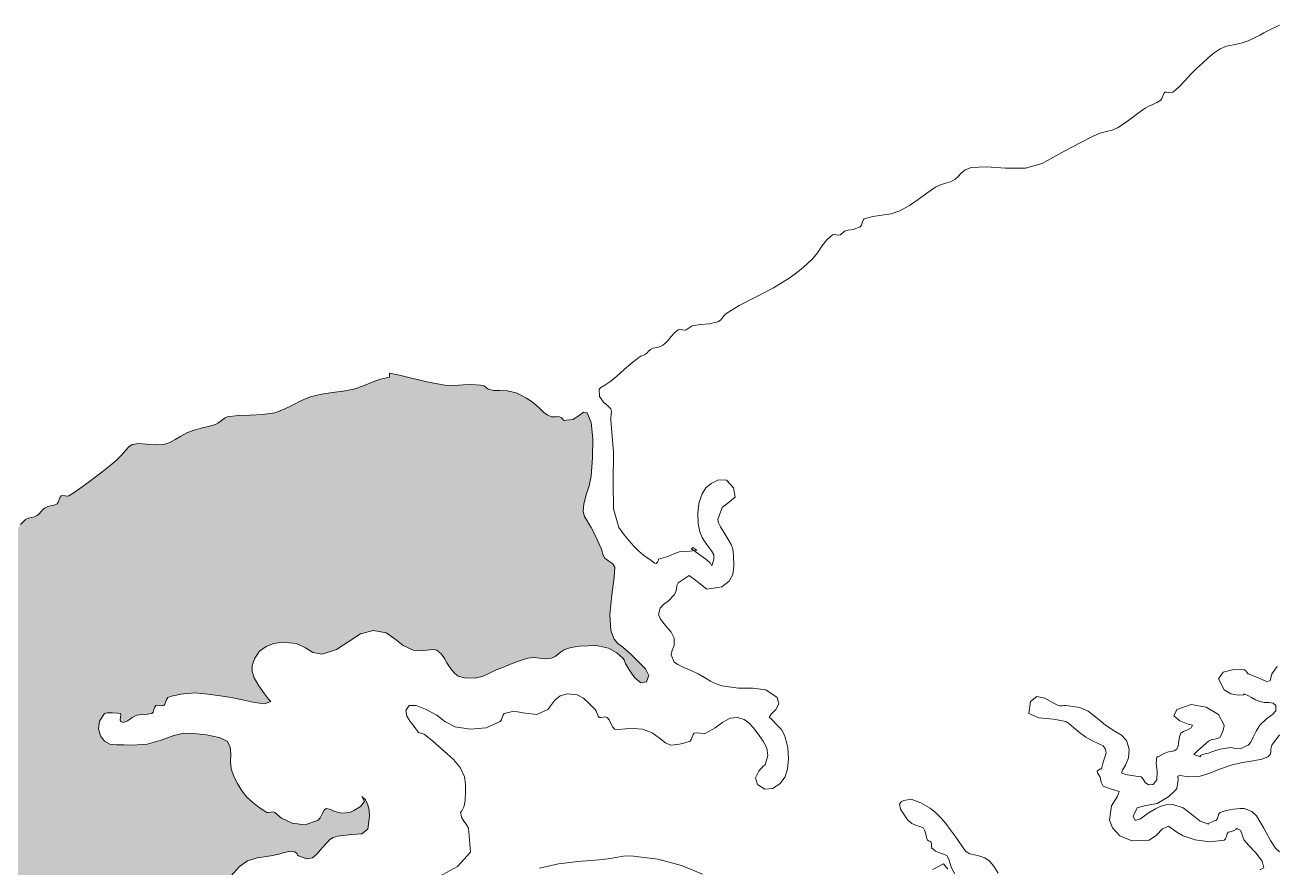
# Model space of a CAD drawing. Header units: inches. Extents: x -600 to 863, y -502 to 873.
# Drawn here: x 570.29 to 603.77, y 389.85 to 412.41 of the extents above; entities that cross this region are included whole.
import ezdxf

# ---------------------------------------------------------------- set-up
doc = ezdxf.new("R2010")
doc.units = ezdxf.units.IN
doc.header["$MEASUREMENT"] = 0
doc.layers.add('Layer 1', color=7, linetype='Continuous')

msp = doc.modelspace()

# ---------------------------------------------------------------- hatches: boundary and pattern name
at = {"layer": 'Layer 1', "true_color": 0xffffff}
msp.add_hatch(color=7, dxfattribs=at).paths.add_polyline_path([(580.044, 402.988), (580.044, 403.004), (580.044, 403.041), (580.044, 403.077), (580.044, 403.093), (580.316, 403.045), (580.673, 402.952), (581.086, 402.851), (581.525, 402.776), (581.777, 402.767), (582.017, 402.779), (582.249, 402.791), (582.479, 402.776), (582.569, 402.754), (582.612, 402.73), (582.642, 402.702), (582.69, 402.67), (582.838, 402.634), (583.006, 402.632), (583.201, 402.623), (583.432, 402.564), (583.582, 402.498), (583.714, 402.425), (583.837, 402.342), (583.961, 402.247), (584.076, 402.144), (584.171, 402.053), (584.266, 401.979), (584.385, 401.929), (584.437, 401.923), (584.49, 401.928), (584.545, 401.933), (584.597, 401.929), (584.639, 401.906), (584.674, 401.87), (584.698, 401.837), (584.702, 401.823), (584.949, 401.857), (585.119, 401.962), (585.24, 402.05), (585.338, 402.035), (585.446, 401.77), (585.488, 401.336), (585.482, 400.828), (585.443, 400.341), (585.39, 400.083), (585.312, 399.834), (585.248, 399.601), (585.231, 399.388), (585.267, 399.259), (585.331, 399.14), (585.397, 399.039), (585.443, 398.964), (585.519, 398.812), (585.623, 398.6), (585.717, 398.384), (585.761, 398.223), (585.81, 398.144), (585.912, 398.067), (586.02, 397.989), (586.079, 397.905), (586.06, 397.637), (585.994, 397.158), (585.944, 396.629), (585.973, 396.211), (586.062, 395.972), (586.159, 395.859), (586.294, 395.764), (586.502, 395.576), (586.713, 395.37), (586.897, 395.18), (586.99, 395.002), (586.926, 394.835), (586.773, 394.81), (586.615, 394.945), (586.48, 395.13), (586.396, 395.258), (586.361, 395.316), (586.344, 395.369), (586.326, 395.419), (586.291, 395.47), (586.133, 395.614), (585.907, 395.738), (585.582, 395.807), (585.126, 395.788), (585.017, 395.771), (584.91, 395.751), (584.807, 395.723), (584.702, 395.682), (584.619, 395.629), (584.549, 395.568), (584.477, 395.511), (584.385, 395.47), (584.219, 395.453), (584.062, 395.47), (583.906, 395.487), (583.749, 395.47), (583.502, 395.389), (583.288, 395.306), (583.093, 395.225), (582.902, 395.152), (582.736, 395.075), (582.555, 394.987), (582.336, 394.929), (582.056, 394.94), (581.887, 394.989), (581.793, 395.053), (581.725, 395.141), (581.632, 395.258), (581.58, 395.342), (581.522, 395.456), (581.439, 395.577), (581.314, 395.682), (581.205, 395.698), (581.046, 395.682), (580.862, 395.665), (580.679, 395.682), (580.408, 395.81), (580.192, 395.985), (579.955, 396.141), (579.62, 396.211), (579.272, 396.121), (578.957, 395.913), (578.629, 395.696), (578.243, 395.576), (577.996, 395.62), (577.795, 395.744), (577.555, 395.864), (577.185, 395.894), (576.95, 395.856), (576.743, 395.783), (576.571, 395.658), (576.443, 395.47), (576.372, 395.272), (576.368, 395.11), (576.428, 394.942), (576.55, 394.729), (576.597, 394.663), (576.703, 394.514), (576.812, 394.366), (576.867, 394.305), (576.703, 394.247), (576.432, 394.278), (576.112, 394.349), (575.809, 394.411), (575.516, 394.458), (575.183, 394.507), (574.845, 394.535), (574.538, 394.517), (574.466, 394.504), (574.344, 394.479), (574.214, 394.446), (574.114, 394.411), (574.083, 394.371), (574.058, 394.303), (574.034, 394.236), (574.008, 394.199), (573.959, 394.192), (573.901, 394.201), (573.845, 394.208), (573.797, 394.199), (573.766, 394.159), (573.74, 394.091), (573.717, 394.024), (573.69, 393.988), (573.569, 393.964), (573.425, 393.961), (573.28, 393.945), (573.161, 393.882), (573.119, 393.846), (573.03, 393.787), (572.928, 393.749), (572.844, 393.776), (572.839, 393.817), (572.846, 393.887), (572.852, 393.954), (572.844, 393.988), (572.765, 393.998), (572.627, 394.003), (572.491, 394), (572.42, 393.988), (572.283, 393.777), (572.257, 393.573), (572.312, 393.391), (572.42, 393.247), (572.564, 393.166), (572.74, 393.145), (572.941, 393.149), (573.161, 393.141), (573.557, 393.162), (573.935, 393.271), (574.271, 393.394), (574.538, 393.458), (574.799, 393.451), (575.149, 393.413), (575.486, 393.344), (575.702, 393.247), (575.786, 393.093), (575.801, 392.898), (575.793, 392.693), (575.809, 392.505), (575.88, 392.304), (575.974, 392.115), (576.064, 391.962), (576.126, 391.87), (576.23, 391.748), (576.378, 391.611), (576.559, 391.471), (576.762, 391.341), (576.808, 391.336), (576.871, 391.345), (576.934, 391.352), (576.973, 391.341), (577.153, 391.187), (577.441, 391.048), (577.786, 391.003), (578.138, 391.129), (578.187, 391.193), (578.244, 391.298), (578.301, 391.397), (578.35, 391.446), (578.443, 391.426), (578.583, 391.367), (578.765, 391.321), (578.984, 391.341), (579.095, 391.39), (579.27, 391.496), (579.381, 391.63), (579.303, 391.764), (579.403, 391.672), (579.469, 391.544), (579.503, 391.394), (579.514, 391.235), (579.464, 390.891), (579.307, 390.768), (579.041, 390.746), (578.667, 390.706), (578.538, 390.669), (578.453, 390.616), (578.37, 390.529), (578.243, 390.388), (578.1, 390.225), (577.981, 390.123), (577.835, 390.1), (577.608, 390.176), (577.587, 390.197), (577.574, 390.228), (577.552, 390.258), (577.502, 390.282), (577.353, 390.291), (577.205, 390.259), (577.047, 390.212), (576.867, 390.176), (576.506, 390.125), (576.244, 390.043), (576.029, 389.896), (575.809, 389.646), (575.755, 389.572), (575.697, 389.485), (575.642, 389.4), (575.597, 389.329), (575.5, 389.134), (575.47, 388.959), (575.449, 388.731), (575.385, 388.376), (575.333, 388.245), (575.266, 388.139), (575.204, 388.046), (575.173, 387.953), (575.182, 387.405), (575.295, 386.901), (575.506, 386.447), (575.809, 386.047), (575.942, 385.933), (576.091, 385.836), (576.23, 385.738), (576.338, 385.623), (576.344, 385.578), (576.334, 385.513), (576.327, 385.45), (576.338, 385.411), (576.552, 385.099), (576.692, 384.63), (576.683, 384.155), (576.443, 383.823), (576.121, 383.804), (575.834, 384.035), (575.56, 384.372), (575.279, 384.67), (575.162, 384.725), (574.959, 384.775), (574.704, 384.799), (574.432, 384.776), (574.311, 384.735), (574.219, 384.678), (574.127, 384.617), (574.008, 384.564), (573.895, 384.541), (573.76, 384.524), (573.617, 384.501), (573.479, 384.458), (573.458, 384.434), (573.45, 384.4), (573.431, 384.369), (573.373, 384.353), (573.264, 384.327), (573.134, 384.281), (572.965, 384.244), (572.738, 384.247), (572.467, 384.306), (572.173, 384.382), (571.844, 384.417), (571.467, 384.353), (571.43, 384.334), (571.381, 384.304), (571.322, 384.272), (571.256, 384.247), (571.198, 384.226), (571.116, 384.19), (571.051, 384.157), (571.044, 384.141), (570.851, 384.206), (570.643, 384.34), (570.423, 384.48), (570.196, 384.564), (569.988, 384.554), (569.786, 384.484), (569.578, 384.402), (569.35, 384.353), (569.334, 384.369), (569.273, 384.405), (569.198, 384.441), (569.138, 384.458), (568.718, 384.441), (568.185, 384.386), (567.652, 384.34), (567.232, 384.353), (566.992, 384.448), (566.762, 384.607), (566.528, 384.771), (566.279, 384.882), (565.934, 384.929), (565.524, 384.933), (565.096, 384.912), (564.69, 384.882), (564.402, 384.841), (564.103, 384.792), (563.806, 384.789), (563.526, 384.882), (563.451, 384.942), (563.402, 385), (563.336, 385.051), (563.209, 385.094), (562.759, 385.13), (562.283, 385.105), (561.82, 385.102), (561.408, 385.2), (561.325, 385.252), (561.256, 385.313), (561.183, 385.37), (561.091, 385.411), (560.693, 385.47), (560.283, 385.476), (559.906, 385.476), (559.608, 385.517), (559.595, 385.533), (559.576, 385.565), (559.548, 385.6), (559.503, 385.623), (559.375, 385.665), (559.309, 385.708), (559.26, 385.762), (559.186, 385.835), (559.117, 385.904), (559.037, 385.996), (558.952, 386.087), (558.867, 386.152), (558.717, 386.177), (558.506, 386.172), (558.29, 386.185), (558.126, 386.258), (558.09, 386.356), (558.09, 386.486), (558.081, 386.608), (558.021, 386.682), (557.795, 386.714), (557.535, 386.695), (557.254, 386.67), (556.962, 386.682), (556.778, 386.725), (556.694, 386.775), (556.611, 386.832), (556.432, 386.894), (556.383, 386.918), (556.357, 386.952), (556.343, 386.982), (556.326, 387), (556.029, 387.047), (555.682, 387.059), (555.312, 387.068), (554.949, 387.105), (554.772, 387.155), (554.598, 387.223), (554.44, 387.286), (554.314, 387.317), (554.049, 387.309), (553.771, 387.27), (553.499, 387.228), (553.256, 387.211), (552.946, 387.245), (552.645, 387.309), (552.356, 387.377), (552.091, 387.423), (551.795, 387.437), (551.498, 387.431), (551.207, 387.42), (550.926, 387.423), (550.345, 387.469), (549.827, 387.514), (549.33, 387.513), (548.809, 387.423), (548.726, 387.395), (548.68, 387.37), (548.645, 387.345), (548.597, 387.317), (548.481, 387.27), (548.38, 387.246), (548.254, 387.231), (548.067, 387.211), (547.81, 387.152), (547.507, 387.044), (547.192, 386.914), (546.902, 386.788), (546.857, 386.785), (546.792, 386.793), (546.729, 386.798), (546.691, 386.788), (546.484, 386.64), (546.202, 386.554), (545.873, 386.479), (545.526, 386.364), (545.463, 386.345), (545.371, 386.32), (545.277, 386.292), (545.209, 386.258), (545.145, 386.188), (545.091, 386.102), (545.016, 386.015), (544.891, 385.941), (544.489, 385.857), (543.941, 385.818), (543.339, 385.788), (542.773, 385.729), (542.625, 385.708), (542.49, 385.691), (542.339, 385.667), (542.139, 385.623), (541.836, 385.539), (541.396, 385.413), (540.931, 385.286), (540.55, 385.2), (540.062, 385.154), (539.627, 385.155), (539.283, 385.152), (539.067, 385.094), (538.965, 384.908), (538.977, 384.663), (539.008, 384.395), (538.962, 384.141), (538.87, 384.051), (538.726, 383.981), (538.567, 383.912), (538.433, 383.823), (538.357, 383.766), (538.273, 383.717), (538.189, 383.668), (538.115, 383.611), (538.05, 383.564), (537.933, 383.485), (537.801, 383.389), (537.691, 383.294), (537.549, 383.098), (537.44, 382.888), (537.324, 382.697), (537.162, 382.553), (536.968, 382.507), (536.682, 382.485), (536.396, 382.471), (536.209, 382.447), (535.848, 382.278), (535.546, 382.052), (535.258, 381.784), (534.938, 381.494), (534.878, 381.47), (534.773, 381.441), (534.673, 381.412), (534.621, 381.388), (534.617, 381.327), (534.623, 381.221), (534.629, 381.119), (534.621, 381.07), (534.307, 381.097), (533.933, 381.24), (533.505, 381.351), (533.032, 381.282), (532.877, 381.109), (533.012, 380.938), (533.13, 380.779), (532.927, 380.646), (532.876, 380.63), (532.729, 380.567), (532.602, 380.464), (532.609, 380.329), (532.647, 380.283), (532.688, 380.25), (532.743, 380.23), (532.82, 380.223), (532.91, 380.238), (532.961, 380.272), (532.994, 380.308), (533.032, 380.329), (533.148, 380.348), (533.233, 380.353), (533.323, 380.346), (533.456, 380.329), (533.681, 380.29), (533.998, 380.205), (534.256, 380.076), (534.303, 379.905), (533.897, 379.796), (533.196, 379.899), (532.467, 379.979), (531.974, 379.8), (532.072, 379.587), (532.547, 379.452), (533.105, 379.385), (533.456, 379.376), (533.59, 379.404), (533.68, 379.439), (533.789, 379.469), (533.985, 379.482), (534.048, 379.485), (534.15, 379.492), (534.249, 379.493), (534.303, 379.482), (534.247, 379.347), (533.996, 379.178), (533.687, 379.029), (533.456, 378.953), (532.981, 378.943), (532.589, 379.025), (532.285, 379.125), (532.079, 379.165), (531.713, 379.063), (531.377, 378.879), (531.048, 378.679), (530.703, 378.529), (530.643, 378.506), (530.566, 378.47), (530.506, 378.437), (530.491, 378.423), (530.354, 378.448), (530.134, 378.492), (529.881, 378.502), (529.645, 378.423), (529.381, 378.388), (529.031, 378.49), (528.644, 378.639), (528.268, 378.741), (527.719, 378.763), (527.192, 378.69), (526.728, 378.537), (526.362, 378.317), (526.155, 378.189), (525.995, 378.182), (525.779, 378.216), (525.409, 378.211), (525.239, 378.16), (525.07, 378.066), (524.886, 377.966), (524.668, 377.894), (524.393, 377.873), (524.123, 377.888), (523.888, 377.907), (523.715, 377.894), (523.59, 377.841), (523.464, 377.765), (523.33, 377.674), (523.186, 377.576), (522.957, 377.434), (522.765, 377.304), (522.598, 377.151), (522.444, 376.941), (522.408, 376.868), (522.396, 376.822), (522.381, 376.783), (522.338, 376.729), (522.267, 376.604), (522.131, 376.354), (521.993, 376.106), (521.915, 375.988), (521.748, 376.025), (521.327, 376.086), (520.856, 376.124), (520.538, 376.094), (520.263, 375.86), (520.136, 375.518), (520.078, 375.093), (520.009, 374.611), (519.954, 374.429), (519.884, 374.265), (519.822, 374.115), (519.797, 373.976), (519.853, 373.636), (519.962, 373.337), (520.042, 373.094), (520.009, 372.917), (519.66, 372.761), (519.213, 372.803), (518.767, 372.876), (518.421, 372.812), (518.25, 372.607), (518.182, 372.348), (518.181, 372.056), (518.209, 371.753), (518.286, 371.486), (518.413, 371.235), (518.518, 371.005), (518.526, 370.8), (518.259, 370.548), (517.74, 370.268), (517.218, 370.122), (516.938, 370.271), (516.907, 370.428), (516.884, 370.516), (516.834, 370.587), (516.727, 370.694), (516.687, 370.722), (516.662, 370.729), (516.644, 370.744), (516.621, 370.8), (516.601, 370.976), (516.615, 371.188), (516.633, 371.417), (516.621, 371.647), (516.621, 371.719), (516.631, 371.81), (516.636, 371.899), (516.621, 371.964), (516.566, 371.993), (516.497, 371.988), (516.437, 371.998), (516.409, 372.07), (516.416, 372.211), (516.439, 372.311), (516.476, 372.396), (516.515, 372.494), (516.576, 372.72), (516.583, 372.938), (516.529, 373.198), (516.409, 373.553), (516.369, 373.604), (516.3, 373.664), (516.232, 373.722), (516.197, 373.765), (516.19, 373.865), (516.206, 373.98), (516.217, 374.094), (516.197, 374.188), (516.147, 374.258), (516.096, 374.305), (516.042, 374.346), (515.985, 374.4), (515.977, 374.444), (515.986, 374.507), (515.996, 374.569), (515.985, 374.611), (515.942, 374.622), (515.881, 374.612), (515.818, 374.603), (515.773, 374.611), (515.717, 374.692), (515.659, 374.795), (515.58, 374.886), (515.456, 374.929), (515.435, 374.928), (515.401, 374.926), (515.369, 374.925), (515.351, 374.929), (515.309, 375.017), (515.264, 375.159), (515.209, 375.319), (515.139, 375.458), (515.062, 375.52), (514.959, 375.574), (514.866, 375.651), (514.821, 375.776), (514.785, 375.882), (514.701, 376.018), (514.599, 376.165), (514.503, 376.306), (514.475, 376.375), (514.456, 376.461), (514.434, 376.549), (514.397, 376.623), (514.328, 376.699), (514.273, 376.748), (514.229, 376.813), (514.186, 376.941), (514.068, 377.265), (513.877, 377.67), (513.654, 378.082), (513.444, 378.423), (513.327, 378.63), (513.218, 378.804), (513.063, 378.892), (512.809, 378.847), (512.754, 378.758), (512.654, 378.586), (512.525, 378.438), (512.386, 378.423), (512.329, 378.539), (512.322, 378.734), (512.32, 378.959), (512.279, 379.165), (512.171, 379.316), (512.006, 379.462), (511.818, 379.618), (511.645, 379.8), (511.501, 379.964), (511.292, 380.168), (511.047, 380.374), (510.797, 380.541), (510.751, 380.545), (510.688, 380.537), (510.625, 380.53), (510.586, 380.541), (510.584, 380.562), (510.587, 380.596), (510.59, 380.63), (510.586, 380.646), (510.369, 380.684), (510.129, 380.684), (509.879, 380.692), (509.633, 380.752), (509.284, 380.954), (508.933, 381.242), (508.534, 381.603), (508.045, 382.023), (507.887, 382.155), (507.705, 382.31), (507.509, 382.481), (507.304, 382.658), (507.199, 382.733), (507.098, 382.792), (506.994, 382.864), (506.88, 382.976), (506.805, 383.029), (506.713, 383.094), (506.678, 383.18), (506.773, 383.294), (507.049, 383.327), (507.513, 383.271), (508.031, 383.172), (508.468, 383.082), (508.619, 383.038), (508.788, 382.976), (508.981, 382.914), (509.209, 382.87), (509.752, 382.848), (510.312, 382.87), (510.851, 382.893), (511.327, 382.87), (511.503, 382.813), (511.657, 382.719), (511.806, 382.621), (511.962, 382.553), (512.176, 382.526), (512.385, 382.538), (512.595, 382.557), (512.809, 382.553), (512.968, 382.514), (513.121, 382.451), (513.277, 382.386), (513.444, 382.341), (513.753, 382.314), (513.979, 382.318), (514.177, 382.307), (514.397, 382.235), (514.419, 382.209), (514.426, 382.175), (514.445, 382.145), (514.503, 382.129), (514.573, 382.099), (514.675, 382.034), (514.796, 381.963), (514.927, 381.917), (515.539, 381.872), (516.085, 381.893), (516.555, 381.873), (516.938, 381.706), (517.049, 381.591), (517.238, 381.386), (517.437, 381.182), (517.574, 381.07), (517.622, 381.083), (517.703, 381.124), (517.8, 381.164), (517.892, 381.176), (517.977, 381.139), (518.067, 381.069), (518.149, 381), (518.209, 380.964), (518.281, 380.98), (518.382, 381.026), (518.502, 381.068), (518.633, 381.07), (518.69, 381.034), (518.751, 380.969), (518.832, 380.901), (518.95, 380.858), (519.053, 380.856), (519.164, 380.867), (519.274, 380.874), (519.374, 380.858), (519.473, 380.793), (519.552, 380.698), (519.621, 380.604), (519.691, 380.541), (519.818, 380.498), (519.974, 380.465), (520.12, 380.444), (520.221, 380.435), (520.628, 380.505), (520.982, 380.658), (521.326, 380.752), (521.703, 380.646), (521.849, 380.552), (521.922, 380.518), (522.019, 380.522), (522.232, 380.541), (522.283, 380.544), (522.339, 380.548), (522.395, 380.548), (522.444, 380.541), (522.483, 380.52), (522.523, 380.483), (522.551, 380.45), (522.55, 380.435), (522.615, 380.452), (522.686, 380.49), (522.768, 380.527), (522.868, 380.541), (522.936, 380.519), (523.004, 380.477), (523.083, 380.44), (523.186, 380.435), (523.408, 380.493), (523.674, 380.593), (523.96, 380.719), (524.244, 380.858), (524.295, 380.901), (524.354, 380.969), (524.412, 381.034), (524.456, 381.07), (524.699, 381.14), (524.931, 381.18), (525.136, 381.218), (525.303, 381.282), (525.524, 381.446), (525.742, 381.657), (525.951, 381.892), (526.15, 382.129), (526.201, 382.205), (526.251, 382.295), (526.304, 382.383), (526.362, 382.447), (526.458, 382.481), (526.583, 382.491), (526.73, 382.504), (526.892, 382.553), (527.062, 382.653), (527.231, 382.785), (527.418, 382.934), (527.633, 383.082), (527.971, 383.233), (528.395, 383.371), (528.835, 383.523), (529.221, 383.717), (529.309, 383.791), (529.379, 383.872), (529.449, 383.954), (529.538, 384.035), (529.795, 384.225), (530.036, 384.41), (530.267, 384.62), (530.491, 384.882), (530.543, 384.939), (530.601, 384.992), (530.657, 385.042), (530.703, 385.094), (530.776, 385.217), (530.843, 385.355), (530.919, 385.495), (531.021, 385.623), (531.106, 385.678), (531.222, 385.724), (531.342, 385.772), (531.444, 385.835), (531.5, 385.906), (531.549, 385.998), (531.598, 386.087), (531.656, 386.152), (531.756, 386.193), (531.865, 386.207), (531.976, 386.219), (532.079, 386.258), (532.132, 386.304), (532.178, 386.36), (532.227, 386.418), (532.291, 386.47), (532.438, 386.549), (532.583, 386.619), (532.713, 386.694), (532.82, 386.788), (532.897, 386.924), (532.939, 387.08), (532.974, 387.248), (533.032, 387.423), (533.075, 387.478), (533.139, 387.533), (533.202, 387.587), (533.244, 387.635), (533.271, 387.718), (533.285, 387.81), (533.306, 387.893), (533.35, 387.953), (533.533, 388.014), (533.781, 388.028), (534.079, 388.031), (534.409, 388.059), (534.615, 388.107), (534.812, 388.173), (534.993, 388.235), (535.15, 388.27), (535.925, 388.316), (536.777, 388.329), (537.637, 388.312), (538.433, 388.27), (538.935, 388.25), (539.454, 388.271), (539.992, 388.343), (540.55, 388.482), (540.873, 388.591), (541.188, 388.716), (541.475, 388.856), (541.715, 389.011), (541.791, 389.061), (541.881, 389.111), (541.967, 389.165), (542.032, 389.223), (542.141, 389.403), (542.277, 389.662), (542.425, 389.913), (542.562, 390.07), (542.607, 390.076), (542.672, 390.067), (542.734, 390.06), (542.773, 390.07), (542.991, 390.219), (543.267, 390.269), (543.587, 390.299), (543.938, 390.388), (544.581, 390.508), (545.312, 390.464), (546.044, 390.329), (546.691, 390.176), (546.84, 390.149), (547.006, 390.127), (547.174, 390.104), (547.326, 390.07), (547.474, 390.016), (547.61, 389.95), (547.737, 389.892), (547.855, 389.858), (548.239, 389.819), (548.716, 389.799), (549.212, 389.808), (549.656, 389.858), (549.836, 389.931), (549.982, 390.047), (550.123, 390.175), (550.291, 390.282), (550.444, 390.317), (550.639, 390.33), (550.845, 390.345), (551.032, 390.388), (551.131, 390.451), (551.253, 390.548), (551.396, 390.645), (551.562, 390.706), (552.361, 390.757), (553.174, 390.7), (554.027, 390.646), (554.949, 390.706), (555.188, 390.764), (555.471, 390.863), (555.783, 390.989), (556.114, 391.129), (556.134, 391.149), (556.147, 391.179), (556.171, 391.211), (556.221, 391.235), (556.271, 391.238), (556.328, 391.231), (556.383, 391.227), (556.432, 391.235), (556.518, 391.283), (556.596, 391.337), (556.698, 391.394), (556.855, 391.446), (556.939, 391.488), (557.03, 391.556), (557.112, 391.623), (557.173, 391.658), (557.452, 391.696), (557.729, 391.701), (557.991, 391.711), (558.232, 391.764), (558.466, 391.894), (558.671, 392.064), (558.868, 392.244), (559.079, 392.399), (559.219, 392.459), (559.384, 392.504), (559.556, 392.549), (559.715, 392.611), (559.961, 392.739), (560.223, 392.868), (560.521, 393.001), (560.879, 393.141), (561.305, 393.308), (561.734, 393.494), (562.188, 393.688), (562.679, 393.882), (562.882, 393.988), (563.09, 394.145), (563.304, 394.329), (563.526, 394.517), (563.834, 394.767), (564.146, 395.024), (564.467, 395.292), (564.797, 395.576), (564.93, 395.706), (565.068, 395.858), (565.204, 396.001), (565.326, 396.105), (565.488, 396.183), (565.662, 396.23), (565.827, 396.268), (565.961, 396.317), (566.076, 396.385), (566.19, 396.462), (566.297, 396.546), (566.385, 396.635), (566.481, 396.833), (566.555, 397.095), (566.648, 397.366), (566.809, 397.588), (566.881, 397.63), (566.955, 397.647), (567.035, 397.661), (567.126, 397.693), (567.183, 397.739), (567.245, 397.808), (567.302, 397.873), (567.338, 397.905), (567.712, 397.972), (568.126, 397.999), (568.543, 398.031), (568.926, 398.117), (569.008, 398.157), (569.09, 398.211), (569.169, 398.271), (569.244, 398.329), (569.299, 398.379), (569.354, 398.44), (569.407, 398.499), (569.455, 398.541), (569.558, 398.58), (569.666, 398.593), (569.775, 398.606), (569.879, 398.646), (569.972, 398.745), (570.066, 398.892), (570.174, 399.048), (570.303, 399.176), (570.382, 399.213), (570.464, 399.231), (570.545, 399.248), (570.62, 399.282), (570.673, 399.329), (570.728, 399.391), (570.782, 399.451), (570.832, 399.494), (570.903, 399.523), (570.984, 399.542), (571.069, 399.563), (571.149, 399.6), (571.178, 399.641), (571.204, 399.709), (571.23, 399.775), (571.256, 399.811), (571.306, 399.818), (571.363, 399.809), (571.42, 399.802), (571.467, 399.811), (571.634, 399.917), (571.819, 400.049), (572.014, 400.194), (572.208, 400.341), (572.345, 400.443), (572.481, 400.549), (572.613, 400.656), (572.738, 400.764), (572.876, 400.904), (572.982, 401.028), (573.071, 401.126), (573.161, 401.188), (573.336, 401.215), (573.543, 401.198), (573.771, 401.175), (574.008, 401.188), (574.164, 401.238), (574.309, 401.317), (574.461, 401.411), (574.644, 401.505), (574.819, 401.569), (575.006, 401.619), (575.196, 401.665), (575.385, 401.717), (575.453, 401.756), (575.55, 401.826), (575.644, 401.895), (575.702, 401.929), (575.992, 401.964), (576.315, 401.974), (576.65, 401.987), (576.973, 402.035), (577.21, 402.119), (577.447, 402.237), (577.687, 402.36), (577.926, 402.458), (578.222, 402.53), (578.518, 402.574), (578.81, 402.613), (579.091, 402.67), (579.346, 402.755), (579.578, 402.852), (579.805, 402.937)])

# ---------------------------------------------------------------- linework, layer by layer
at = {"layer": 'Layer 1', "lineweight": 0}
for points in [[(581.379, 389.622), (581.869, 389.89), (582.214, 390.275), (582.161, 390.917), (582.099, 391.025), (582.035, 391.101), (581.981, 391.19), (581.949, 391.341), (581.966, 391.355), (582.002, 391.416), (582.037, 391.492), (582.056, 391.552), (582.067, 391.673), (582.082, 391.873), (582.084, 392.098), (582.056, 392.293), (581.938, 392.543), (581.756, 392.757), (581.512, 392.977), (581.208, 393.247), (580.974, 393.431), (580.883, 393.456), (580.822, 393.482), (580.679, 393.67), (580.601, 393.772), (580.512, 393.915), (580.48, 394.067), (580.573, 394.199), (580.756, 394.2), (581.028, 394.096), (581.312, 393.938), (581.525, 393.776), (581.804, 393.628), (582.201, 393.565), (582.631, 393.607), (583.008, 393.776), (583.04, 393.821), (583.062, 393.883), (583.084, 393.944), (583.114, 393.988), (583.371, 394.048), (583.677, 393.993), (583.992, 393.962), (584.279, 394.094), (584.362, 394.203), (584.467, 394.343), (584.61, 394.463), (584.809, 394.517), (585.067, 394.487), (585.238, 394.396), (585.38, 394.259), (585.549, 394.094), (585.574, 394.052), (585.603, 393.983), (585.631, 393.917), (585.655, 393.882), (585.703, 393.877), (585.764, 393.886), (585.823, 393.893), (585.867, 393.882), (585.921, 393.813), (585.972, 393.715), (586.023, 393.622), (586.079, 393.564), (586.188, 393.554), (586.359, 393.572), (586.575, 393.586), (586.82, 393.564), (587.075, 393.465), (587.272, 393.325), (587.429, 393.199), (587.562, 393.141), (587.667, 393.145), (587.805, 393.163), (587.952, 393.197), (588.091, 393.247), (588.122, 393.287), (588.146, 393.354), (588.17, 393.42), (588.196, 393.458), (588.271, 393.47), (588.355, 393.458), (588.44, 393.446), (588.514, 393.458), (588.758, 393.604), (588.965, 393.75), (589.158, 393.857), (589.361, 393.882), (589.533, 393.829), (589.664, 393.736), (589.776, 393.609), (589.891, 393.458), (590.049, 393.246), (590.146, 393.061), (590.169, 392.862), (590.103, 392.611), (590.047, 392.574), (589.928, 392.445), (589.844, 392.267), (589.891, 392.082), (590.087, 391.957), (590.299, 391.976), (590.493, 392.1), (590.632, 392.293), (590.696, 392.507), (590.724, 392.774), (590.704, 393.065), (590.632, 393.353), (590.583, 393.475), (590.544, 393.542), (590.496, 393.593), (590.42, 393.67), (590.384, 393.709), (590.31, 393.788), (590.238, 393.861), (590.208, 393.882), (590.262, 393.969), (590.383, 394.095), (590.469, 394.246), (590.42, 394.411), (590.114, 394.619), (589.771, 394.668), (589.382, 394.668), (588.938, 394.729), (588.788, 394.782), (588.639, 394.856), (588.479, 394.946), (588.303, 395.046), (588.117, 395.136), (587.924, 395.219), (587.762, 395.294), (587.667, 395.364), (587.579, 395.553), (587.606, 395.681), (587.663, 395.809), (587.667, 396), (587.581, 396.167), (587.436, 396.344), (587.3, 396.507), (587.243, 396.635), (587.285, 396.802), (587.378, 396.904), (587.509, 397.003), (587.667, 397.164), (587.705, 397.239), (587.722, 397.324), (587.738, 397.408), (587.772, 397.482), (588.065, 397.682), (588.281, 397.521), (588.534, 397.315), (588.938, 397.376), (589.131, 397.527), (589.23, 397.705), (589.262, 397.93), (589.255, 398.223), (589.232, 398.385), (589.188, 398.506), (589.123, 398.618), (589.043, 398.752), (588.974, 398.869), (588.904, 398.983), (588.851, 399.089), (588.832, 399.176), (588.945, 399.496), (589.147, 399.647), (589.297, 399.775), (589.255, 400.023), (589.06, 400.231), (588.848, 400.24), (588.653, 400.141), (588.514, 400.023), (588.411, 399.868), (588.334, 399.638), (588.294, 399.362), (588.303, 399.07), (588.35, 398.851), (588.412, 398.696), (588.474, 398.597), (588.514, 398.541), (588.586, 398.443), (588.666, 398.338), (588.724, 398.228), (588.726, 398.117), (588.68, 397.969), (588.663, 397.951), (588.625, 398.017), (588.514, 398.117), (588.129, 398.394), (588.163, 398.428), (588.267, 398.359), (588.091, 398.329), (587.824, 398.321), (587.656, 398.263), (587.494, 398.185), (587.243, 398.117), (587.243, 398.092), (587.22, 398.039), (587.181, 397.998), (587.138, 398.011), (587.067, 398.071), (586.964, 398.138), (586.841, 398.221), (586.714, 398.329), (586.585, 398.461), (586.457, 398.604), (586.325, 398.767), (586.185, 398.964), (586.039, 399.462), (586.027, 400.165), (586.041, 400.982), (585.973, 401.823), (585.972, 401.898), (585.981, 401.984), (585.986, 402.07), (585.973, 402.141), (585.903, 402.202), (585.776, 402.314), (585.668, 402.472), (585.655, 402.67), (585.703, 402.707), (585.807, 402.774), (585.913, 402.843), (585.973, 402.882), (586.131, 403.018), (586.315, 403.183), (586.514, 403.356), (586.714, 403.517), (586.776, 403.553), (586.827, 403.569), (586.874, 403.585), (586.926, 403.623), (586.947, 403.645), (586.981, 403.679), (587.015, 403.712), (587.031, 403.729), (587.102, 403.759), (587.188, 403.777), (587.274, 403.798), (587.35, 403.834), (587.472, 403.946), (587.574, 404.064), (587.67, 404.174), (587.772, 404.258), (587.818, 404.263), (587.883, 404.254), (587.945, 404.248), (587.984, 404.258), (588.147, 404.357), (588.369, 404.395), (588.611, 404.417), (588.832, 404.47), (588.905, 404.516), (588.951, 404.57), (588.99, 404.627), (589.043, 404.682), (589.406, 404.909), (589.857, 405.141), (590.325, 405.381), (590.737, 405.635), (590.901, 405.755), (591.059, 405.879), (591.214, 406.013), (591.373, 406.164), (591.495, 406.312), (591.619, 406.489), (591.753, 406.662), (591.902, 406.799), (591.947, 406.806), (592.012, 406.796), (592.074, 406.789), (592.114, 406.799), (592.222, 406.896), (592.321, 406.924), (592.45, 406.943), (592.644, 407.011), (592.674, 407.051), (592.699, 407.12), (592.724, 407.187), (592.749, 407.223), (592.978, 407.285), (593.222, 407.319), (593.468, 407.358), (593.702, 407.435), (593.958, 407.578), (594.193, 407.744), (594.422, 407.913), (594.655, 408.07), (594.788, 408.132), (594.924, 408.175), (595.058, 408.218), (595.185, 408.282), (595.266, 408.356), (595.348, 408.448), (595.453, 408.536), (595.608, 408.599), (596.018, 408.617), (596.533, 408.58), (597.062, 408.579), (597.514, 408.705), (597.798, 408.866), (598.152, 409.06), (598.532, 409.262), (598.891, 409.446), (599.066, 409.517), (599.23, 409.561), (599.384, 409.601), (599.525, 409.658), (599.71, 409.772), (599.896, 409.909), (600.081, 410.052), (600.267, 410.188), (600.363, 410.242), (600.471, 410.288), (600.582, 410.337), (600.69, 410.399), (600.718, 410.441), (600.745, 410.509), (600.771, 410.575), (600.796, 410.611), (600.845, 410.616), (600.904, 410.607), (600.963, 410.6), (601.008, 410.611), (601.167, 410.751), (601.325, 410.918), (601.482, 411.09), (601.644, 411.246), (601.799, 411.388), (601.954, 411.53), (602.112, 411.663), (602.278, 411.776), (602.44, 411.841), (602.633, 411.885), (602.833, 411.928), (603.02, 411.987), (603.122, 412.033), (603.228, 412.083), (603.336, 412.139), (603.443, 412.199), (603.55, 412.257), (603.654, 412.308), (603.759, 412.357), (603.867, 412.411)], [(580.044, 402.988), (580.044, 403.004), (580.044, 403.041), (580.044, 403.077), (580.044, 403.093), (580.316, 403.045), (580.673, 402.952), (581.086, 402.851), (581.525, 402.776), (581.777, 402.767), (582.017, 402.779), (582.249, 402.791), (582.479, 402.776), (582.569, 402.754), (582.612, 402.73), (582.642, 402.702), (582.69, 402.67), (582.838, 402.634), (583.006, 402.632), (583.201, 402.623), (583.432, 402.564), (583.582, 402.498), (583.714, 402.425), (583.837, 402.342), (583.961, 402.247), (584.076, 402.144), (584.171, 402.053), (584.266, 401.979), (584.385, 401.929), (584.437, 401.923), (584.49, 401.928), (584.545, 401.933), (584.597, 401.929), (584.639, 401.906), (584.674, 401.87), (584.698, 401.837), (584.702, 401.823), (584.949, 401.857), (585.119, 401.962), (585.24, 402.05), (585.338, 402.035), (585.446, 401.77), (585.488, 401.336), (585.482, 400.828), (585.443, 400.341), (585.39, 400.083), (585.312, 399.834), (585.248, 399.601), (585.231, 399.388), (585.267, 399.259), (585.331, 399.14), (585.397, 399.039), (585.443, 398.964), (585.519, 398.812), (585.623, 398.6), (585.717, 398.384), (585.761, 398.223), (585.81, 398.144), (585.912, 398.067), (586.02, 397.989), (586.079, 397.905), (586.06, 397.637), (585.994, 397.158), (585.944, 396.629), (585.973, 396.211), (586.062, 395.972), (586.159, 395.859), (586.294, 395.764), (586.502, 395.576), (586.713, 395.37), (586.897, 395.18), (586.99, 395.002), (586.926, 394.835), (586.773, 394.81), (586.615, 394.945), (586.48, 395.13), (586.396, 395.258), (586.361, 395.316), (586.344, 395.369), (586.326, 395.419), (586.291, 395.47), (586.133, 395.614), (585.907, 395.738), (585.582, 395.807), (585.126, 395.788), (585.017, 395.771), (584.91, 395.751), (584.807, 395.723), (584.702, 395.682), (584.619, 395.629), (584.549, 395.568), (584.477, 395.511), (584.385, 395.47), (584.219, 395.453), (584.062, 395.47), (583.906, 395.487), (583.749, 395.47), (583.502, 395.389), (583.288, 395.306), (583.093, 395.225), (582.902, 395.152), (582.736, 395.075), (582.555, 394.987), (582.336, 394.929), (582.056, 394.94), (581.887, 394.989), (581.793, 395.053), (581.725, 395.141), (581.632, 395.258), (581.58, 395.342), (581.522, 395.456), (581.439, 395.577), (581.314, 395.682), (581.205, 395.698), (581.046, 395.682), (580.862, 395.665), (580.679, 395.682), (580.408, 395.81), (580.192, 395.985), (579.955, 396.141), (579.62, 396.211), (579.272, 396.121), (578.957, 395.913), (578.629, 395.696), (578.243, 395.576), (577.996, 395.62), (577.795, 395.744), (577.555, 395.864), (577.185, 395.894), (576.95, 395.856), (576.743, 395.783), (576.571, 395.658), (576.443, 395.47), (576.372, 395.272), (576.368, 395.11), (576.428, 394.942), (576.55, 394.729), (576.597, 394.663), (576.703, 394.514), (576.812, 394.366), (576.867, 394.305), (576.703, 394.247), (576.432, 394.278), (576.112, 394.349), (575.809, 394.411), (575.516, 394.458), (575.183, 394.507), (574.845, 394.535), (574.538, 394.517), (574.466, 394.504), (574.344, 394.479), (574.214, 394.446), (574.114, 394.411), (574.083, 394.371), (574.058, 394.303), (574.034, 394.236), (574.008, 394.199), (573.959, 394.192), (573.901, 394.201), (573.845, 394.208), (573.797, 394.199), (573.766, 394.159), (573.74, 394.091), (573.717, 394.024), (573.69, 393.988), (573.569, 393.964), (573.425, 393.961), (573.28, 393.945), (573.161, 393.882), (573.119, 393.846), (573.03, 393.787), (572.928, 393.749), (572.844, 393.776), (572.839, 393.817), (572.846, 393.887), (572.852, 393.954), (572.844, 393.988), (572.765, 393.998), (572.627, 394.003), (572.491, 394), (572.42, 393.988), (572.283, 393.777), (572.257, 393.573), (572.312, 393.391), (572.42, 393.247), (572.564, 393.166), (572.74, 393.145), (572.941, 393.149), (573.161, 393.141), (573.557, 393.162), (573.935, 393.271), (574.271, 393.394), (574.538, 393.458), (574.799, 393.451), (575.149, 393.413), (575.486, 393.344), (575.702, 393.247), (575.786, 393.093), (575.801, 392.898), (575.793, 392.693), (575.809, 392.505), (575.88, 392.304), (575.974, 392.115), (576.064, 391.962), (576.126, 391.87), (576.23, 391.748), (576.378, 391.611), (576.559, 391.471), (576.762, 391.341), (576.808, 391.336), (576.871, 391.345), (576.934, 391.352), (576.973, 391.341), (577.153, 391.187), (577.441, 391.048), (577.786, 391.003), (578.138, 391.129), (578.187, 391.193), (578.244, 391.298), (578.301, 391.397), (578.35, 391.446), (578.443, 391.426), (578.583, 391.367), (578.765, 391.321), (578.984, 391.341), (579.095, 391.39), (579.27, 391.496), (579.381, 391.63), (579.303, 391.764), (579.403, 391.672), (579.469, 391.544), (579.503, 391.394), (579.514, 391.235), (579.464, 390.891), (579.307, 390.768), (579.041, 390.746), (578.667, 390.706), (578.538, 390.669), (578.453, 390.616), (578.37, 390.529), (578.243, 390.388), (578.1, 390.225), (577.981, 390.123), (577.835, 390.1), (577.608, 390.176), (577.587, 390.197), (577.574, 390.228), (577.552, 390.258), (577.502, 390.282), (577.353, 390.291), (577.205, 390.259), (577.047, 390.212), (576.867, 390.176), (576.506, 390.125), (576.244, 390.043), (576.029, 389.896), (575.809, 389.646)], [(570.174, 399.048), (570.303, 399.176), (570.382, 399.213), (570.464, 399.231), (570.545, 399.248), (570.62, 399.282), (570.673, 399.329), (570.728, 399.391), (570.782, 399.451), (570.832, 399.494), (570.903, 399.523), (570.984, 399.542), (571.069, 399.563), (571.149, 399.6), (571.178, 399.641), (571.204, 399.709), (571.23, 399.775), (571.256, 399.811), (571.306, 399.818), (571.363, 399.809), (571.42, 399.802), (571.467, 399.811), (571.634, 399.917), (571.819, 400.049), (572.014, 400.194), (572.208, 400.341), (572.345, 400.443), (572.481, 400.549), (572.613, 400.656), (572.738, 400.764), (572.876, 400.904), (572.982, 401.028), (573.071, 401.126), (573.161, 401.188), (573.336, 401.215), (573.543, 401.198), (573.771, 401.175), (574.008, 401.188), (574.164, 401.238), (574.309, 401.317), (574.461, 401.411), (574.644, 401.505), (574.819, 401.569), (575.006, 401.619), (575.196, 401.665), (575.385, 401.717), (575.453, 401.756), (575.55, 401.826), (575.644, 401.895), (575.702, 401.929), (575.992, 401.964), (576.315, 401.974), (576.65, 401.987), (576.973, 402.035), (577.21, 402.119), (577.447, 402.237), (577.687, 402.36), (577.926, 402.458), (578.222, 402.53), (578.518, 402.574), (578.81, 402.613), (579.091, 402.67), (579.346, 402.755), (579.578, 402.852), (579.805, 402.937), (580.044, 402.988), (580.044, 402.988)], [(603.801, 395.248), (603.655, 395.046), (603.615, 394.86), (603.512, 394.846), (603.321, 394.932), (603.02, 395.046), (603.008, 395.062), (602.988, 395.094), (602.958, 395.129), (602.914, 395.152), (602.637, 395.168), (602.359, 395.092), (602.227, 394.915), (602.385, 394.623), (602.564, 394.516), (602.758, 394.48), (602.896, 394.489), (602.914, 394.517), (603.014, 394.467), (603.115, 394.41), (603.223, 394.354), (603.338, 394.305), (603.456, 394.285), (603.583, 394.278), (603.692, 394.259), (603.761, 394.199), (603.769, 394.062), (603.671, 393.957), (603.514, 393.84), (603.338, 393.67), (603.234, 393.51), (603.161, 393.354), (603.097, 393.223), (603.02, 393.141), (602.806, 393.044), (602.692, 393.048), (602.559, 393.072), (602.278, 393.035), (602.21, 393.014), (602.135, 392.987), (602.053, 392.958), (601.961, 392.929), (601.907, 392.917), (601.814, 392.893), (601.742, 392.86), (601.749, 392.823), (601.618, 392.868), (601.574, 392.889), (601.671, 392.983), (601.961, 393.247), (602.033, 393.283), (602.123, 393.297), (602.211, 393.313), (602.278, 393.353), (602.306, 393.412), (602.342, 393.515), (602.372, 393.616), (602.385, 393.67), (602.228, 393.956), (601.902, 394.16), (601.5, 394.224), (601.114, 394.094), (601.034, 393.925), (601.196, 393.792), (601.422, 393.705), (601.537, 393.67), (601.501, 393.604), (601.402, 393.549), (601.292, 393.501), (601.22, 393.458), (601.185, 393.37), (601.17, 393.248), (601.154, 393.125), (601.114, 393.035), (601.046, 392.987), (600.972, 392.969), (600.889, 392.957), (600.796, 392.929), (600.78, 392.915), (600.7, 392.868), (600.614, 392.825), (600.584, 392.823), (600.566, 392.657), (600.586, 392.43), (600.578, 392.214), (600.479, 392.082), (600.354, 392.075), (600.272, 392.142), (600.215, 392.231), (600.161, 392.293), (600.077, 392.304), (599.906, 392.324), (599.729, 392.355), (599.632, 392.399), (599.66, 392.467), (599.743, 392.605), (599.824, 392.799), (599.844, 393.035), (599.771, 393.262), (599.633, 393.402), (599.441, 393.518), (599.208, 393.67), (598.935, 393.898), (598.744, 394.053), (598.52, 394.148), (598.149, 394.199), (598.098, 394.199), (598.043, 394.195), (597.988, 394.193), (597.938, 394.199), (597.789, 394.278), (597.584, 394.393), (597.371, 394.437), (597.196, 394.305), (597.156, 393.984), (597.422, 393.868), (597.813, 393.839), (598.149, 393.776), (598.227, 393.718), (598.352, 393.61), (598.507, 393.48), (598.679, 393.353), (598.875, 393.242), (599.03, 393.175), (599.142, 393.118), (599.208, 393.035), (599.221, 392.929), (599.19, 392.817), (599.143, 392.681), (599.103, 392.505), (599.077, 392.505), (599.024, 392.481), (598.983, 392.443), (598.996, 392.399), (599.067, 392.282), (599.088, 392.153), (599.141, 392.041), (599.313, 391.976), (599.574, 391.898), (599.523, 391.756), (599.367, 391.512), (599.313, 391.129), (599.393, 390.93), (599.588, 390.716), (599.912, 390.577), (600.373, 390.6), (600.573, 390.728), (600.728, 390.898), (600.89, 390.973), (601.114, 390.812), (601.285, 390.709), (601.605, 390.604), (601.998, 390.55), (602.385, 390.6), (602.42, 390.636), (602.442, 390.7), (602.463, 390.767), (602.49, 390.812), (602.531, 390.819), (602.629, 390.85), (602.711, 390.888), (602.702, 390.917), (602.806, 390.868), (602.848, 390.799), (602.87, 390.709), (602.914, 390.6), (603.031, 390.465), (603.229, 390.255), (603.4, 390.033), (603.443, 389.858), (603.338, 389.799)], [(603.867, 390.282), (603.752, 390.385), (603.622, 390.589), (603.509, 390.798), (603.443, 390.917), (603.332, 391.096), (603.243, 391.249), (603.122, 391.368), (602.914, 391.446), (602.81, 391.446), (602.633, 391.428), (602.437, 391.392), (602.278, 391.341), (602.243, 391.301), (602.222, 391.238), (602.201, 391.174), (602.173, 391.129), (602.135, 391.119), (602.04, 391.082), (601.958, 391.042), (601.961, 391.023), (601.736, 391.104), (601.521, 391.281), (601.288, 391.461), (601.008, 391.552), (600.823, 391.544), (600.683, 391.503), (600.546, 391.434), (600.373, 391.341), (600.286, 391.274), (600.139, 391.169), (600.003, 391.125), (599.949, 391.235), (600.053, 391.46), (600.286, 391.528), (600.589, 391.582), (600.902, 391.764), (600.945, 391.806), (601.016, 391.872), (601.082, 391.938), (601.114, 391.976), (601.15, 392.209), (601.142, 392.311), (601.199, 392.324), (601.432, 392.293), (601.715, 392.304), (601.976, 392.381), (602.256, 392.493), (602.596, 392.611), (602.882, 392.677), (603.157, 392.722), (603.39, 392.765), (603.549, 392.823), (603.613, 392.886), (603.629, 392.953), (603.631, 393.035), (603.655, 393.141), (603.863, 393.416)], [(596.33, 389.709), (596.243, 389.858), (596.182, 389.948), (596.094, 390.043), (595.976, 390.125), (595.82, 390.176), (595.579, 390.228), (595.461, 390.299), (595.363, 390.441), (595.185, 390.706), (595.05, 390.886), (594.93, 391.039), (594.806, 391.184), (594.655, 391.341), (594.511, 391.453), (594.266, 391.6), (594.004, 391.697), (593.809, 391.658), (593.75, 391.631), (593.69, 391.572), (593.717, 391.424), (593.914, 391.129), (594.024, 391.041), (594.15, 390.991), (594.265, 390.957), (594.338, 390.917), (594.375, 390.847), (594.397, 390.76), (594.417, 390.672), (594.443, 390.6), (594.473, 390.576), (594.506, 390.571), (594.534, 390.553), (594.549, 390.494), (594.548, 390.472), (594.546, 390.439), (594.545, 390.407), (594.549, 390.388), (594.661, 390.302), (594.789, 390.252), (594.902, 390.217), (594.973, 390.176), (595.023, 390.061), (595.08, 389.885), (595.162, 389.697)], [(588.426, 389.689), (587.863, 389.918), (587.229, 390.09), (586.502, 390.176), (586.309, 390.167), (586.104, 390.137), (585.887, 390.099), (585.655, 390.07), (585.086, 390.023), (584.568, 389.96), (584.064, 389.846)], [(594.983, 389.821), (594.867, 389.964), (594.582, 389.814)]]:
    msp.add_lwpolyline(points, dxfattribs=at)

doc.saveas('drawing.dxf')
